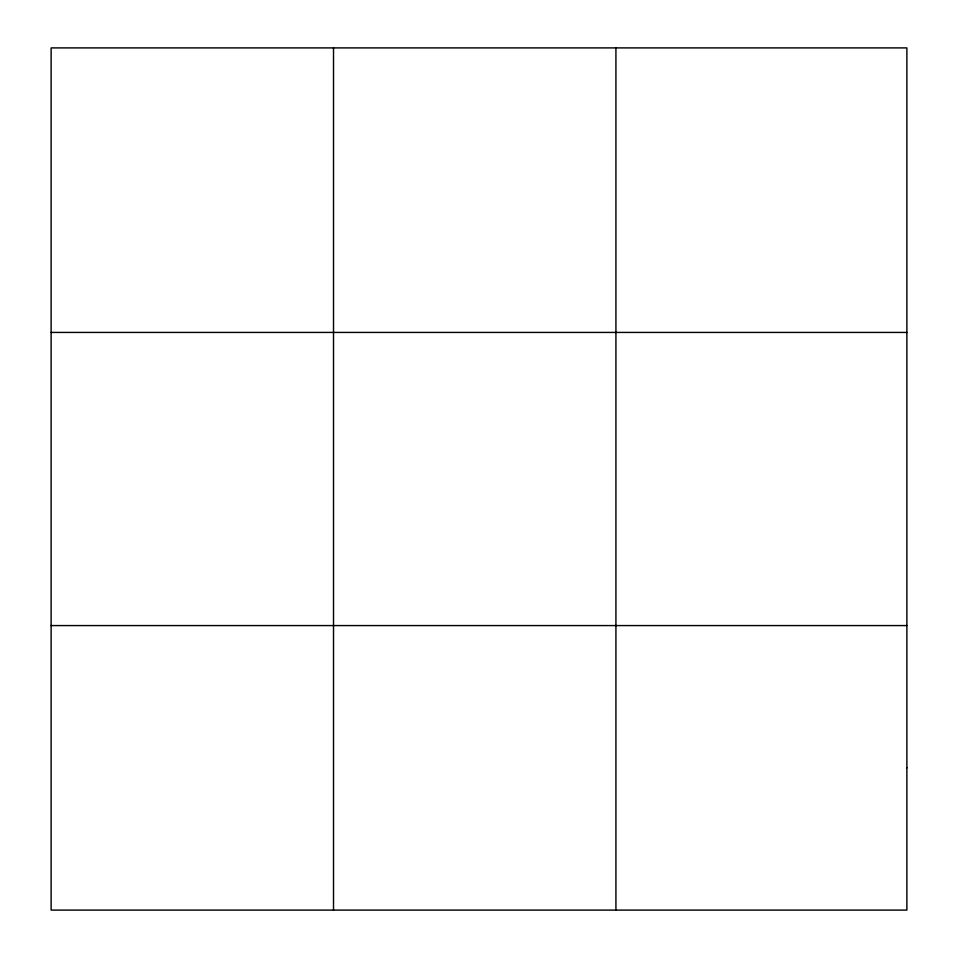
<?xml version="1.0" encoding="UTF-8"?>
<svg xmlns="http://www.w3.org/2000/svg" width="958" height="958" viewBox="0 0 958 958"><rect width="100%" height="100%" fill="white"/><g stroke="black" fill="none" stroke-linecap="round" stroke-linejoin="round"><path stroke-width="1.44" d="M333.516 910.1L333.516 47.9M615.922 910.1L615.922 47.9M51.121 332.426L906.879 332.426M51.121 625.574L906.879 625.574M906.879 767.837L906.879 910.1L51.121 910.1L51.121 47.9L906.879 47.9L906.879 767.837"/></g></svg>
